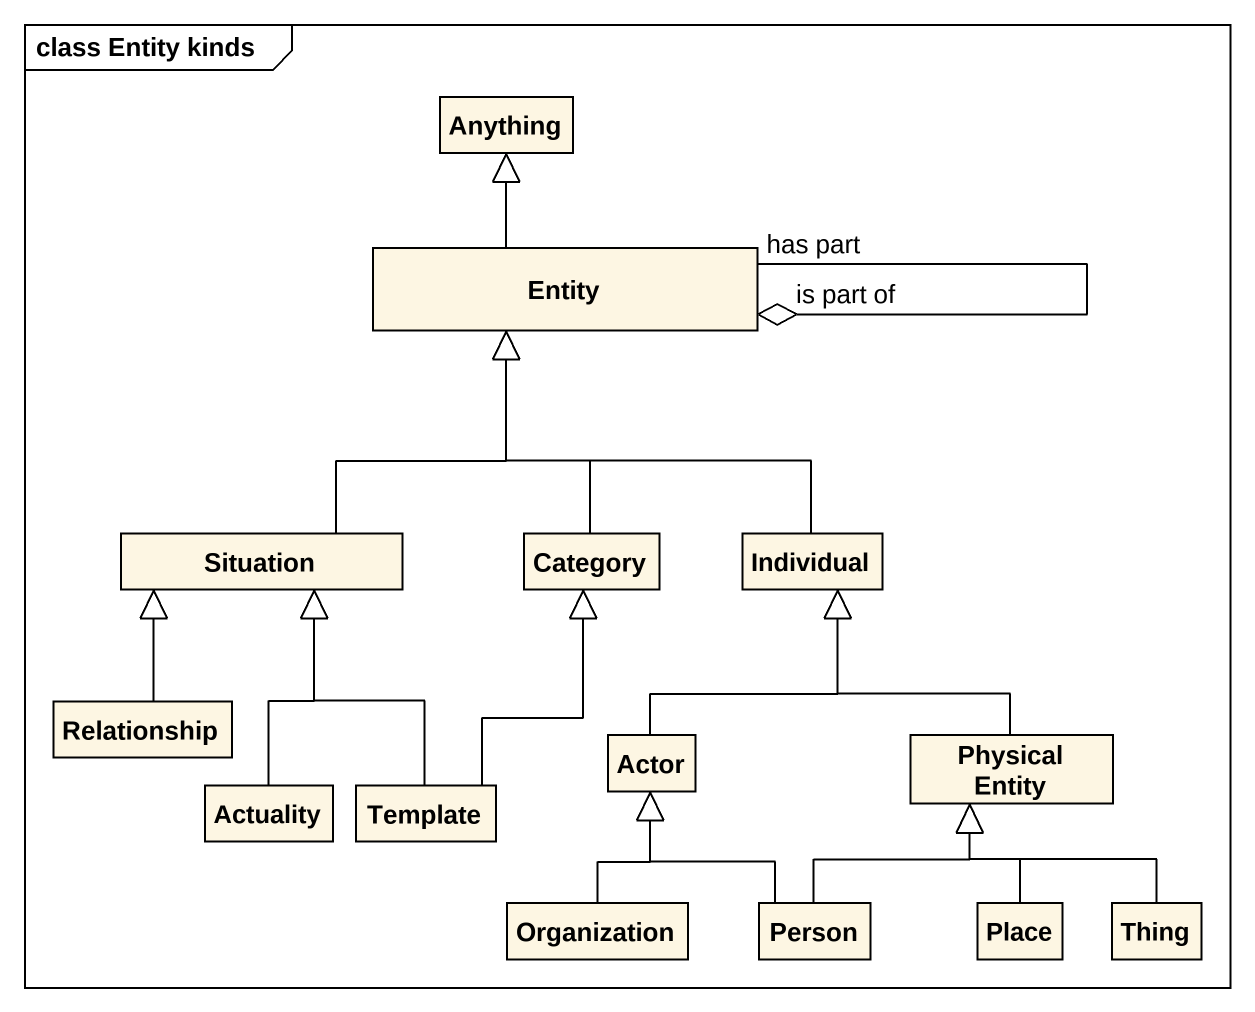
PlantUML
@startuml
mainframe class Entity kinds
hide circle
hide empty members
class Anything
class "Entity" as Entity_
class Situation
class Category
class Individual
class Relationship
class Actuality
class Template
class "Actor" as Actor_
class "Physical Entity" as Physical_Entity
class Organization
class "Person" as Person_
class Place
class Thing
Entity_ -up-|> Anything
Entity_ "is part of" o-- "has part" Entity_
Situation -up-|> Entity_
Category -up-|> Entity_
Individual -up-|> Entity_
Relationship -up-|> Situation
Actuality -up-|> Situation
Template -up-|> Situation
Template -up-|> Category
Actor_ -up-|> Individual
Physical_Entity -up-|> Individual
Organization -up-|> Actor_
Person_ -up-|> Actor_
Person_ -up-|> Physical_Entity
Place -up-|> Physical_Entity
Thing -up-|> Physical_Entity
@enduml
